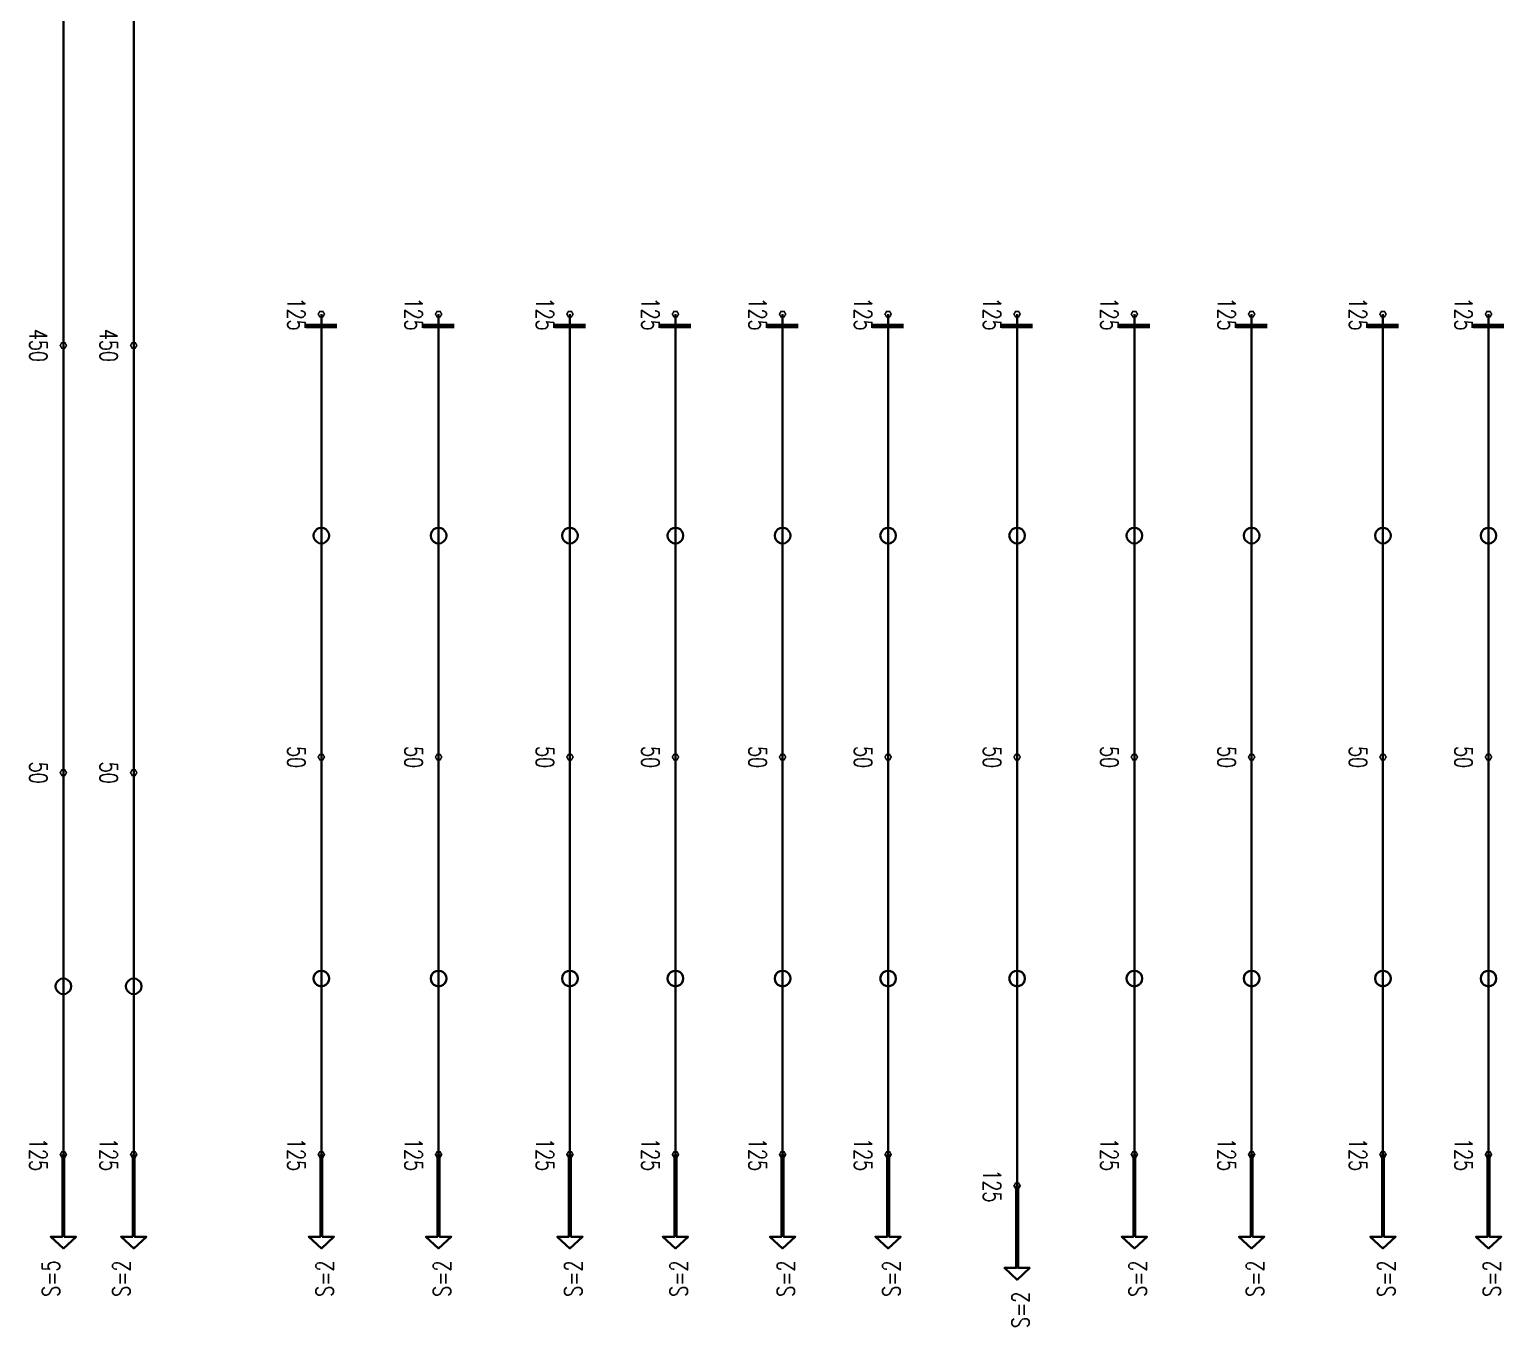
# Model space of a CAD drawing. Header units: millimetres. Extents: x 125183 to 591045, y -24154 to 44743.
# Drawn here: x 516568 to 535460, y 6652 to 23240 of the extents above; entities that cross this region are included whole.
import ezdxf

# ---------------------------------------------------------------- set-up
doc = ezdxf.new("R2010")
doc.units = ezdxf.units.MM
doc.layers.add('Current_plane_Column', color=7, linetype='Continuous', true_color=0x4b00ff)
doc.layers.add('NDC_S-ANNO', color=7, linetype='Continuous', lineweight=20)
doc.layers.add('NDC_S-TENDON', color=6, linetype='Continuous', lineweight=35)
doc.styles.add('NDC_ANNO', font='', dxfattribs={"width": 0.8})
doc.styles.get('NDC_ANNO').set_extended_font_data('Dotum')

# ---------------------------------------------------------------- blocks, each defined once
blk = doc.blocks.new('TDY')
at = {"layer": 'NDC_S-TENDON', "linetype": 'Continuous'}
for points, elevation in [([(11590, 10100, 20, 20, 0), (11570, 10134, 20, 20, 0), (11530, 10134, 20, 20, 0), (11510, 10100, 20, 20, 0), (11530, 10065, 20, 20, 0), (11570, 10065, 20, 20, 0)], 2920), ([(11590, 10100, 20, 20, 0), (11570, 10134, 20, 20, 0), (11530, 10134, 20, 20, 0), (11510, 10100, 20, 20, 0), (11530, 10065, 20, 20, 0), (11570, 10065, 20, 20, 0)], 2920), ([(13090, 10100, 20, 20, 0), (13070, 10134, 20, 20, 0), (13030, 10134, 20, 20, 0), (13010, 10100, 20, 20, 0), (13030, 10065, 20, 20, 0), (13070, 10065, 20, 20, 0)], 2925), ([(13090, 10100, 20, 20, 0), (13070, 10134, 20, 20, 0), (13030, 10134, 20, 20, 0), (13010, 10100, 20, 20, 0), (13030, 10065, 20, 20, 0), (13070, 10065, 20, 20, 0)], 2925), ([(14770, 10100, 20, 20, 0), (14750, 10134, 20, 20, 0), (14710, 10134, 20, 20, 0), (14690, 10100, 20, 20, 0), (14710, 10065, 20, 20, 0), (14750, 10065, 20, 20, 0)], 2875), ([(14770, 10100, 20, 20, 0), (14750, 10134, 20, 20, 0), (14710, 10134, 20, 20, 0), (14690, 10100, 20, 20, 0), (14710, 10065, 20, 20, 0), (14750, 10065, 20, 20, 0)], 2875), ([(16120, 10100, 20, 20, 0), (16100, 10134, 20, 20, 0), (16060, 10134, 20, 20, 0), (16040, 10100, 20, 20, 0), (16060, 10065, 20, 20, 0), (16100, 10065, 20, 20, 0)], 2875), ([(16120, 10100, 20, 20, 0), (16100, 10134, 20, 20, 0), (16060, 10134, 20, 20, 0), (16040, 10100, 20, 20, 0), (16060, 10065, 20, 20, 0), (16100, 10065, 20, 20, 0)], 2875), ([(17490, 10100, 20, 20, 0), (17470, 10134, 20, 20, 0), (17430, 10134, 20, 20, 0), (17410, 10100, 20, 20, 0), (17430, 10065, 20, 20, 0), (17470, 10065, 20, 20, 0)], 2875), ([(17490, 10100, 20, 20, 0), (17470, 10134, 20, 20, 0), (17430, 10134, 20, 20, 0), (17410, 10100, 20, 20, 0), (17430, 10065, 20, 20, 0), (17470, 10065, 20, 20, 0)], 2875), ([(18840, 10100, 20, 20, 0), (18820, 10134, 20, 20, 0), (18780, 10134, 20, 20, 0), (18760, 10100, 20, 20, 0), (18780, 10065, 20, 20, 0), (18820, 10065, 20, 20, 0)], 2875), ([(18840, 10100, 20, 20, 0), (18820, 10134, 20, 20, 0), (18780, 10134, 20, 20, 0), (18760, 10100, 20, 20, 0), (18780, 10065, 20, 20, 0), (18820, 10065, 20, 20, 0)], 2875), ([(20490, 10100, 20, 20, 0), (20470, 10134, 20, 20, 0), (20430, 10134, 20, 20, 0), (20410, 10100, 20, 20, 0), (20430, 10065, 20, 20, 0), (20470, 10065, 20, 20, 0)], 2875), ([(20490, 10100, 20, 20, 0), (20470, 10134, 20, 20, 0), (20430, 10134, 20, 20, 0), (20410, 10100, 20, 20, 0), (20430, 10065, 20, 20, 0), (20470, 10065, 20, 20, 0)], 2875), ([(21990, 10100, 20, 20, 0), (21970, 10134, 20, 20, 0), (21930, 10134, 20, 20, 0), (21910, 10100, 20, 20, 0), (21930, 10065, 20, 20, 0), (21970, 10065, 20, 20, 0)], 2920), ([(21990, 10100, 20, 20, 0), (21970, 10134, 20, 20, 0), (21930, 10134, 20, 20, 0), (21910, 10100, 20, 20, 0), (21930, 10065, 20, 20, 0), (21970, 10065, 20, 20, 0)], 2920), ([(23490, 10100, 20, 20, 0), (23470, 10134, 20, 20, 0), (23430, 10134, 20, 20, 0), (23410, 10100, 20, 20, 0), (23430, 10065, 20, 20, 0), (23470, 10065, 20, 20, 0)], 2925), ([(23490, 10100, 20, 20, 0), (23470, 10134, 20, 20, 0), (23430, 10134, 20, 20, 0), (23410, 10100, 20, 20, 0), (23430, 10065, 20, 20, 0), (23470, 10065, 20, 20, 0)], 2925), ([(25170, 10100, 20, 20, 0), (25150, 10134, 20, 20, 0), (25110, 10134, 20, 20, 0), (25090, 10100, 20, 20, 0), (25110, 10065, 20, 20, 0), (25150, 10065, 20, 20, 0)], 2875), ([(25170, 10100, 20, 20, 0), (25150, 10134, 20, 20, 0), (25110, 10134, 20, 20, 0), (25090, 10100, 20, 20, 0), (25110, 10065, 20, 20, 0), (25150, 10065, 20, 20, 0)], 2875), ([(26520, 10100, 20, 20, 0), (26500, 10134, 20, 20, 0), (26460, 10134, 20, 20, 0), (26440, 10100, 20, 20, 0), (26460, 10065, 20, 20, 0), (26500, 10065, 20, 20, 0)], 2875), ([(26520, 10100, 20, 20, 0), (26500, 10134, 20, 20, 0), (26460, 10134, 20, 20, 0), (26440, 10100, 20, 20, 0), (26460, 10065, 20, 20, 0), (26500, 10065, 20, 20, 0)], 2875), ([(8290, 9700, 20, 20, 0), (8270, 9735, 20, 20, 0), (8230, 9735, 20, 20, 0), (8210, 9700, 20, 20, 0), (8230, 9665, 20, 20, 0), (8270, 9665, 20, 20, 0)], 138), ([(8290, 9700, 20, 20, 0), (8270, 9735, 20, 20, 0), (8230, 9735, 20, 20, 0), (8210, 9700, 20, 20, 0), (8230, 9665, 20, 20, 0), (8270, 9665, 20, 20, 0)], 138), ([(8290, 9700, 20, 20, 0), (8270, 9735, 20, 20, 0), (8230, 9735, 20, 20, 0), (8210, 9700, 20, 20, 0), (8230, 9665, 20, 20, 0), (8270, 9665, 20, 20, 0)], 138), ([(8290, 9700, 20, 20, 0), (8270, 9735, 20, 20, 0), (8230, 9735, 20, 20, 0), (8210, 9700, 20, 20, 0), (8230, 9665, 20, 20, 0), (8270, 9665, 20, 20, 0)], 138), ([(9190, 9700, 20, 20, 0), (9170, 9735, 20, 20, 0), (9130, 9735, 20, 20, 0), (9110, 9700, 20, 20, 0), (9130, 9665, 20, 20, 0), (9170, 9665, 20, 20, 0)], 138), ([(9190, 9700, 20, 20, 0), (9170, 9735, 20, 20, 0), (9130, 9735, 20, 20, 0), (9110, 9700, 20, 20, 0), (9130, 9665, 20, 20, 0), (9170, 9665, 20, 20, 0)], 138), ([(9190, 9700, 20, 20, 0), (9170, 9735, 20, 20, 0), (9130, 9735, 20, 20, 0), (9110, 9700, 20, 20, 0), (9130, 9665, 20, 20, 0), (9170, 9665, 20, 20, 0)], 138), ([(9190, 9700, 20, 20, 0), (9170, 9735, 20, 20, 0), (9130, 9735, 20, 20, 0), (9110, 9700, 20, 20, 0), (9130, 9665, 20, 20, 0), (9170, 9665, 20, 20, 0)], 138), ([(11590, 4435, 20, 20, 0), (11570, 4469, 20, 20, 0), (11530, 4469, 20, 20, 0), (11510, 4435, 20, 20, 0), (11530, 4400, 20, 20, 0), (11570, 4400, 20, 20, 0)], 2845), ([(11590, 4435, 20, 20, 0), (11570, 4469, 20, 20, 0), (11530, 4469, 20, 20, 0), (11510, 4435, 20, 20, 0), (11530, 4400, 20, 20, 0), (11570, 4400, 20, 20, 0)], 2845), ([(13090, 4435, 20, 20, 0), (13070, 4469, 20, 20, 0), (13030, 4469, 20, 20, 0), (13010, 4435, 20, 20, 0), (13030, 4400, 20, 20, 0), (13070, 4400, 20, 20, 0)], 2850), ([(13090, 4435, 20, 20, 0), (13070, 4469, 20, 20, 0), (13030, 4469, 20, 20, 0), (13010, 4435, 20, 20, 0), (13030, 4400, 20, 20, 0), (13070, 4400, 20, 20, 0)], 2850), ([(14770, 4435, 20, 20, 0), (14750, 4469, 20, 20, 0), (14710, 4469, 20, 20, 0), (14690, 4435, 20, 20, 0), (14710, 4400, 20, 20, 0), (14750, 4400, 20, 20, 0)], 2800), ([(14770, 4435, 20, 20, 0), (14750, 4469, 20, 20, 0), (14710, 4469, 20, 20, 0), (14690, 4435, 20, 20, 0), (14710, 4400, 20, 20, 0), (14750, 4400, 20, 20, 0)], 2800), ([(16120, 4435, 20, 20, 0), (16100, 4469, 20, 20, 0), (16060, 4469, 20, 20, 0), (16040, 4435, 20, 20, 0), (16060, 4400, 20, 20, 0), (16100, 4400, 20, 20, 0)], 2800), ([(16120, 4435, 20, 20, 0), (16100, 4469, 20, 20, 0), (16060, 4469, 20, 20, 0), (16040, 4435, 20, 20, 0), (16060, 4400, 20, 20, 0), (16100, 4400, 20, 20, 0)], 2800), ([(17490, 4435, 20, 20, 0), (17470, 4469, 20, 20, 0), (17430, 4469, 20, 20, 0), (17410, 4435, 20, 20, 0), (17430, 4400, 20, 20, 0), (17470, 4400, 20, 20, 0)], 2800), ([(17490, 4435, 20, 20, 0), (17470, 4469, 20, 20, 0), (17430, 4469, 20, 20, 0), (17410, 4435, 20, 20, 0), (17430, 4400, 20, 20, 0), (17470, 4400, 20, 20, 0)], 2800), ([(18840, 4435, 20, 20, 0), (18820, 4469, 20, 20, 0), (18780, 4469, 20, 20, 0), (18760, 4435, 20, 20, 0), (18780, 4400, 20, 20, 0), (18820, 4400, 20, 20, 0)], 2800), ([(18840, 4435, 20, 20, 0), (18820, 4469, 20, 20, 0), (18780, 4469, 20, 20, 0), (18760, 4435, 20, 20, 0), (18780, 4400, 20, 20, 0), (18820, 4400, 20, 20, 0)], 2800), ([(20490, 4435, 20, 20, 0), (20470, 4469, 20, 20, 0), (20430, 4469, 20, 20, 0), (20410, 4435, 20, 20, 0), (20430, 4400, 20, 20, 0), (20470, 4400, 20, 20, 0)], 2800), ([(20490, 4435, 20, 20, 0), (20470, 4469, 20, 20, 0), (20430, 4469, 20, 20, 0), (20410, 4435, 20, 20, 0), (20430, 4400, 20, 20, 0), (20470, 4400, 20, 20, 0)], 2800), ([(21990, 4435, 20, 20, 0), (21970, 4469, 20, 20, 0), (21930, 4469, 20, 20, 0), (21910, 4435, 20, 20, 0), (21930, 4400, 20, 20, 0), (21970, 4400, 20, 20, 0)], 2845), ([(21990, 4435, 20, 20, 0), (21970, 4469, 20, 20, 0), (21930, 4469, 20, 20, 0), (21910, 4435, 20, 20, 0), (21930, 4400, 20, 20, 0), (21970, 4400, 20, 20, 0)], 2845), ([(23490, 4435, 20, 20, 0), (23470, 4469, 20, 20, 0), (23430, 4469, 20, 20, 0), (23410, 4435, 20, 20, 0), (23430, 4400, 20, 20, 0), (23470, 4400, 20, 20, 0)], 2850), ([(23490, 4435, 20, 20, 0), (23470, 4469, 20, 20, 0), (23430, 4469, 20, 20, 0), (23410, 4435, 20, 20, 0), (23430, 4400, 20, 20, 0), (23470, 4400, 20, 20, 0)], 2850), ([(25170, 4435, 20, 20, 0), (25150, 4469, 20, 20, 0), (25110, 4469, 20, 20, 0), (25090, 4435, 20, 20, 0), (25110, 4400, 20, 20, 0), (25150, 4400, 20, 20, 0)], 2800), ([(25170, 4435, 20, 20, 0), (25150, 4469, 20, 20, 0), (25110, 4469, 20, 20, 0), (25090, 4435, 20, 20, 0), (25110, 4400, 20, 20, 0), (25150, 4400, 20, 20, 0)], 2800), ([(26520, 4435, 20, 20, 0), (26500, 4469, 20, 20, 0), (26460, 4469, 20, 20, 0), (26440, 4435, 20, 20, 0), (26460, 4400, 20, 20, 0), (26500, 4400, 20, 20, 0)], 2800), ([(26520, 4435, 20, 20, 0), (26500, 4469, 20, 20, 0), (26460, 4469, 20, 20, 0), (26440, 4435, 20, 20, 0), (26460, 4400, 20, 20, 0), (26500, 4400, 20, 20, 0)], 2800), ([(8290, 4235, 20, 20, 0), (8270, 4270, 20, 20, 0), (8230, 4270, 20, 20, 0), (8210, 4235, 20, 20, 0), (8230, 4200, 20, 20, 0), (8270, 4200, 20, 20, 0)], -12), ([(8290, 4235, 20, 20, 0), (8270, 4270, 20, 20, 0), (8230, 4270, 20, 20, 0), (8210, 4235, 20, 20, 0), (8230, 4200, 20, 20, 0), (8270, 4200, 20, 20, 0)], -12), ([(9190, 4235, 20, 20, 0), (9170, 4270, 20, 20, 0), (9130, 4270, 20, 20, 0), (9110, 4235, 20, 20, 0), (9130, 4200, 20, 20, 0), (9170, 4200, 20, 20, 0)], -12), ([(9190, 4235, 20, 20, 0), (9170, 4270, 20, 20, 0), (9130, 4270, 20, 20, 0), (9110, 4235, 20, 20, 0), (9130, 4200, 20, 20, 0), (9170, 4200, 20, 20, 0)], -12), ([(8290, -650, 20, 20, 0), (8270, -615, 20, 20, 0), (8230, -615, 20, 20, 0), (8210, -650, 20, 20, 0), (8230, -685, 20, 20, 0), (8270, -685, 20, 20, 0)], 63), ([(8290, -650, 20, 20, 0), (8270, -615, 20, 20, 0), (8230, -615, 20, 20, 0), (8210, -650, 20, 20, 0), (8230, -685, 20, 20, 0), (8270, -685, 20, 20, 0)], 63), ([(9190, -650, 20, 20, 0), (9170, -615, 20, 20, 0), (9130, -615, 20, 20, 0), (9110, -650, 20, 20, 0), (9130, -685, 20, 20, 0), (9170, -685, 20, 20, 0)], 63), ([(9190, -650, 20, 20, 0), (9170, -615, 20, 20, 0), (9130, -615, 20, 20, 0), (9110, -650, 20, 20, 0), (9130, -685, 20, 20, 0), (9170, -685, 20, 20, 0)], 63), ([(11590, -650, 20, 20, 0), (11570, -615, 20, 20, 0), (11530, -615, 20, 20, 0), (11510, -650, 20, 20, 0), (11530, -685, 20, 20, 0), (11570, -685, 20, 20, 0)], 2920), ([(11590, -650, 20, 20, 0), (11570, -615, 20, 20, 0), (11530, -615, 20, 20, 0), (11510, -650, 20, 20, 0), (11530, -685, 20, 20, 0), (11570, -685, 20, 20, 0)], 2920), ([(13090, -650, 20, 20, 0), (13070, -615, 20, 20, 0), (13030, -615, 20, 20, 0), (13010, -650, 20, 20, 0), (13030, -685, 20, 20, 0), (13070, -685, 20, 20, 0)], 2925), ([(13090, -650, 20, 20, 0), (13070, -615, 20, 20, 0), (13030, -615, 20, 20, 0), (13010, -650, 20, 20, 0), (13030, -685, 20, 20, 0), (13070, -685, 20, 20, 0)], 2925), ([(14770, -650, 20, 20, 0), (14750, -615, 20, 20, 0), (14710, -615, 20, 20, 0), (14690, -650, 20, 20, 0), (14710, -685, 20, 20, 0), (14750, -685, 20, 20, 0)], 2875), ([(14770, -650, 20, 20, 0), (14750, -615, 20, 20, 0), (14710, -615, 20, 20, 0), (14690, -650, 20, 20, 0), (14710, -685, 20, 20, 0), (14750, -685, 20, 20, 0)], 2875), ([(16120, -650, 20, 20, 0), (16100, -615, 20, 20, 0), (16060, -615, 20, 20, 0), (16040, -650, 20, 20, 0), (16060, -685, 20, 20, 0), (16100, -685, 20, 20, 0)], 2875), ([(16120, -650, 20, 20, 0), (16100, -615, 20, 20, 0), (16060, -615, 20, 20, 0), (16040, -650, 20, 20, 0), (16060, -685, 20, 20, 0), (16100, -685, 20, 20, 0)], 2875), ([(17490, -650, 20, 20, 0), (17470, -615, 20, 20, 0), (17430, -615, 20, 20, 0), (17410, -650, 20, 20, 0), (17430, -685, 20, 20, 0), (17470, -685, 20, 20, 0)], 2875), ([(17490, -650, 20, 20, 0), (17470, -615, 20, 20, 0), (17430, -615, 20, 20, 0), (17410, -650, 20, 20, 0), (17430, -685, 20, 20, 0), (17470, -685, 20, 20, 0)], 2875), ([(18840, -650, 20, 20, 0), (18820, -615, 20, 20, 0), (18780, -615, 20, 20, 0), (18760, -650, 20, 20, 0), (18780, -685, 20, 20, 0), (18820, -685, 20, 20, 0)], 2875), ([(18840, -650, 20, 20, 0), (18820, -615, 20, 20, 0), (18780, -615, 20, 20, 0), (18760, -650, 20, 20, 0), (18780, -685, 20, 20, 0), (18820, -685, 20, 20, 0)], 2875), ([(21990, -650, 20, 20, 0), (21970, -615, 20, 20, 0), (21930, -615, 20, 20, 0), (21910, -650, 20, 20, 0), (21930, -685, 20, 20, 0), (21970, -685, 20, 20, 0)], 2920), ([(21990, -650, 20, 20, 0), (21970, -615, 20, 20, 0), (21930, -615, 20, 20, 0), (21910, -650, 20, 20, 0), (21930, -685, 20, 20, 0), (21970, -685, 20, 20, 0)], 2920), ([(23490, -650, 20, 20, 0), (23470, -615, 20, 20, 0), (23430, -615, 20, 20, 0), (23410, -650, 20, 20, 0), (23430, -685, 20, 20, 0), (23470, -685, 20, 20, 0)], 2925), ([(23490, -650, 20, 20, 0), (23470, -615, 20, 20, 0), (23430, -615, 20, 20, 0), (23410, -650, 20, 20, 0), (23430, -685, 20, 20, 0), (23470, -685, 20, 20, 0)], 2925), ([(25170, -650, 20, 20, 0), (25150, -615, 20, 20, 0), (25110, -615, 20, 20, 0), (25090, -650, 20, 20, 0), (25110, -685, 20, 20, 0), (25150, -685, 20, 20, 0)], 2875), ([(25170, -650, 20, 20, 0), (25150, -615, 20, 20, 0), (25110, -615, 20, 20, 0), (25090, -650, 20, 20, 0), (25110, -685, 20, 20, 0), (25150, -685, 20, 20, 0)], 2875), ([(26520, -650, 20, 20, 0), (26500, -615, 20, 20, 0), (26460, -615, 20, 20, 0), (26440, -650, 20, 20, 0), (26460, -685, 20, 20, 0), (26500, -685, 20, 20, 0)], 2875), ([(26520, -650, 20, 20, 0), (26500, -615, 20, 20, 0), (26460, -615, 20, 20, 0), (26440, -650, 20, 20, 0), (26460, -685, 20, 20, 0), (26500, -685, 20, 20, 0)], 2875), ([(20490, -1050, 20, 20, 0), (20470, -1015, 20, 20, 0), (20430, -1015, 20, 20, 0), (20410, -1050, 20, 20, 0), (20430, -1085, 20, 20, 0), (20470, -1085, 20, 20, 0)], 2875), ([(20490, -1050, 20, 20, 0), (20470, -1015, 20, 20, 0), (20430, -1015, 20, 20, 0), (20410, -1050, 20, 20, 0), (20430, -1085, 20, 20, 0), (20470, -1085, 20, 20, 0)], 2875)]:
    blk.add_lwpolyline(points, format="xyseb", close=True, dxfattribs=dict(at, elevation=elevation))
for points, elevation in [([(11750, 9950, 60, 60, 0), (11350, 9950, 60, 60, 0)], 2920), ([(13250, 9950, 60, 60, 0), (12850, 9950, 60, 60, 0)], 2925), ([(14930, 9950, 60, 60, 0), (14530, 9950, 60, 60, 0)], 2875), ([(16280, 9950, 60, 60, 0), (15880, 9950, 60, 60, 0)], 2875), ([(17650, 9950, 60, 60, 0), (17250, 9950, 60, 60, 0)], 2875), ([(19000, 9950, 60, 60, 0), (18600, 9950, 60, 60, 0)], 2875), ([(20650, 9950, 60, 60, 0), (20250, 9950, 60, 60, 0)], 2875), ([(22150, 9950, 60, 60, 0), (21750, 9950, 60, 60, 0)], 2920), ([(23650, 9950, 60, 60, 0), (23250, 9950, 60, 60, 0)], 2925), ([(25330, 9950, 60, 60, 0), (24930, 9950, 60, 60, 0)], 2875), ([(26680, 9950, 60, 60, 0), (26280, 9950, 60, 60, 0)], 2875)]:
    blk.add_lwpolyline(points, format="xyseb", dxfattribs=dict(at, elevation=elevation))
for points, elevation in [([(11550, 7167), (11581, 7172), (11609, 7186), (11631, 7208), (11645, 7236), (11650, 7267), (11645, 7298), (11631, 7326), (11609, 7348), (11581, 7362), (11550, 7367), (11519, 7362), (11491, 7348), (11469, 7326), (11455, 7298), (11450, 7267), (11455, 7236), (11469, 7208), (11491, 7186), (11519, 7172), (11550, 7167)], 2877), ([(13050, 7167), (13081, 7172), (13109, 7186), (13131, 7208), (13145, 7236), (13150, 7267), (13145, 7298), (13131, 7326), (13109, 7348), (13081, 7362), (13050, 7367), (13019, 7362), (12991, 7348), (12969, 7326), (12955, 7298), (12950, 7267), (12955, 7236), (12969, 7208), (12991, 7186), (13019, 7172), (13050, 7167)], 2882), ([(14730, 7167), (14760, 7172), (14788, 7186), (14810, 7208), (14825, 7236), (14830, 7267), (14825, 7298), (14810, 7326), (14788, 7348), (14760, 7362), (14730, 7367), (14699, 7362), (14671, 7348), (14649, 7326), (14634, 7298), (14630, 7267), (14634, 7236), (14649, 7208), (14671, 7186), (14699, 7172), (14730, 7167)], 2832), ([(16080, 7167), (16110, 7172), (16138, 7186), (16160, 7208), (16175, 7236), (16180, 7267), (16175, 7298), (16160, 7326), (16138, 7348), (16110, 7362), (16080, 7367), (16049, 7362), (16021, 7348), (15999, 7326), (15984, 7298), (15980, 7267), (15984, 7236), (15999, 7208), (16021, 7186), (16049, 7172), (16080, 7167)], 2832), ([(17450, 7167), (17481, 7172), (17509, 7186), (17531, 7208), (17545, 7236), (17550, 7267), (17545, 7298), (17531, 7326), (17509, 7348), (17481, 7362), (17450, 7367), (17419, 7362), (17391, 7348), (17369, 7326), (17355, 7298), (17350, 7267), (17355, 7236), (17369, 7208), (17391, 7186), (17419, 7172), (17450, 7167)], 2832), ([(18800, 7167), (18831, 7172), (18859, 7186), (18881, 7208), (18895, 7236), (18900, 7267), (18895, 7298), (18881, 7326), (18859, 7348), (18831, 7362), (18800, 7367), (18769, 7362), (18741, 7348), (18719, 7326), (18705, 7298), (18700, 7267), (18705, 7236), (18719, 7208), (18741, 7186), (18769, 7172), (18800, 7167)], 2832), ([(20450, 7167), (20481, 7172), (20509, 7186), (20531, 7208), (20545, 7236), (20550, 7267), (20545, 7298), (20531, 7326), (20509, 7348), (20481, 7362), (20450, 7367), (20419, 7362), (20391, 7348), (20369, 7326), (20355, 7298), (20350, 7267), (20355, 7236), (20369, 7208), (20391, 7186), (20419, 7172), (20450, 7167)], 2832), ([(21950, 7167), (21981, 7172), (22009, 7186), (22031, 7208), (22045, 7236), (22050, 7267), (22045, 7298), (22031, 7326), (22009, 7348), (21981, 7362), (21950, 7367), (21919, 7362), (21891, 7348), (21869, 7326), (21855, 7298), (21850, 7267), (21855, 7236), (21869, 7208), (21891, 7186), (21919, 7172), (21950, 7167)], 2877), ([(23450, 7167), (23481, 7172), (23509, 7186), (23531, 7208), (23545, 7236), (23550, 7267), (23545, 7298), (23531, 7326), (23509, 7348), (23481, 7362), (23450, 7367), (23419, 7362), (23391, 7348), (23369, 7326), (23355, 7298), (23350, 7267), (23355, 7236), (23369, 7208), (23391, 7186), (23419, 7172), (23450, 7167)], 2882), ([(25130, 7167), (25160, 7172), (25188, 7186), (25210, 7208), (25225, 7236), (25230, 7267), (25225, 7298), (25210, 7326), (25188, 7348), (25160, 7362), (25130, 7367), (25099, 7362), (25071, 7348), (25049, 7326), (25034, 7298), (25030, 7267), (25034, 7236), (25049, 7208), (25071, 7186), (25099, 7172), (25130, 7167)], 2832), ([(26480, 7167), (26510, 7172), (26538, 7186), (26560, 7208), (26575, 7236), (26580, 7267), (26575, 7298), (26560, 7326), (26538, 7348), (26510, 7362), (26480, 7367), (26449, 7362), (26421, 7348), (26399, 7326), (26384, 7298), (26380, 7267), (26384, 7236), (26399, 7208), (26421, 7186), (26449, 7172), (26480, 7167)], 2832), ([(11550, 1502), (11581, 1507), (11609, 1521), (11631, 1543), (11645, 1571), (11650, 1602), (11645, 1633), (11631, 1661), (11609, 1683), (11581, 1697), (11550, 1702), (11519, 1697), (11491, 1683), (11469, 1661), (11455, 1633), (11450, 1602), (11455, 1571), (11469, 1543), (11491, 1521), (11519, 1507), (11550, 1502)], 2877), ([(13050, 1502), (13081, 1507), (13109, 1521), (13131, 1543), (13145, 1571), (13150, 1602), (13145, 1633), (13131, 1661), (13109, 1683), (13081, 1697), (13050, 1702), (13019, 1697), (12991, 1683), (12969, 1661), (12955, 1633), (12950, 1602), (12955, 1571), (12969, 1543), (12991, 1521), (13019, 1507), (13050, 1502)], 2882), ([(14730, 1502), (14760, 1507), (14788, 1521), (14810, 1543), (14825, 1571), (14830, 1602), (14825, 1633), (14810, 1661), (14788, 1683), (14760, 1697), (14730, 1702), (14699, 1697), (14671, 1683), (14649, 1661), (14634, 1633), (14630, 1602), (14634, 1571), (14649, 1543), (14671, 1521), (14699, 1507), (14730, 1502)], 2832), ([(16080, 1502), (16110, 1507), (16138, 1521), (16160, 1543), (16175, 1571), (16180, 1602), (16175, 1633), (16160, 1661), (16138, 1683), (16110, 1697), (16080, 1702), (16049, 1697), (16021, 1683), (15999, 1661), (15984, 1633), (15980, 1602), (15984, 1571), (15999, 1543), (16021, 1521), (16049, 1507), (16080, 1502)], 2832), ([(17450, 1502), (17481, 1507), (17509, 1521), (17531, 1543), (17545, 1571), (17550, 1602), (17545, 1633), (17531, 1661), (17509, 1683), (17481, 1697), (17450, 1702), (17419, 1697), (17391, 1683), (17369, 1661), (17355, 1633), (17350, 1602), (17355, 1571), (17369, 1543), (17391, 1521), (17419, 1507), (17450, 1502)], 2832), ([(18800, 1502), (18831, 1507), (18859, 1521), (18881, 1543), (18895, 1571), (18900, 1602), (18895, 1633), (18881, 1661), (18859, 1683), (18831, 1697), (18800, 1702), (18769, 1697), (18741, 1683), (18719, 1661), (18705, 1633), (18700, 1602), (18705, 1571), (18719, 1543), (18741, 1521), (18769, 1507), (18800, 1502)], 2832), ([(20450, 1502), (20481, 1507), (20509, 1521), (20531, 1543), (20545, 1571), (20550, 1602), (20545, 1633), (20531, 1661), (20509, 1683), (20481, 1697), (20450, 1702), (20419, 1697), (20391, 1683), (20369, 1661), (20355, 1633), (20350, 1602), (20355, 1571), (20369, 1543), (20391, 1521), (20419, 1507), (20450, 1502)], 2832), ([(21950, 1502), (21981, 1507), (22009, 1521), (22031, 1543), (22045, 1571), (22050, 1602), (22045, 1633), (22031, 1661), (22009, 1683), (21981, 1697), (21950, 1702), (21919, 1697), (21891, 1683), (21869, 1661), (21855, 1633), (21850, 1602), (21855, 1571), (21869, 1543), (21891, 1521), (21919, 1507), (21950, 1502)], 2877), ([(23450, 1502), (23481, 1507), (23509, 1521), (23531, 1543), (23545, 1571), (23550, 1602), (23545, 1633), (23531, 1661), (23509, 1683), (23481, 1697), (23450, 1702), (23419, 1697), (23391, 1683), (23369, 1661), (23355, 1633), (23350, 1602), (23355, 1571), (23369, 1543), (23391, 1521), (23419, 1507), (23450, 1502)], 2882), ([(25130, 1502), (25160, 1507), (25188, 1521), (25210, 1543), (25225, 1571), (25230, 1602), (25225, 1633), (25210, 1661), (25188, 1683), (25160, 1697), (25130, 1702), (25099, 1697), (25071, 1683), (25049, 1661), (25034, 1633), (25030, 1602), (25034, 1571), (25049, 1543), (25071, 1521), (25099, 1507), (25130, 1502)], 2832), ([(26480, 1502), (26510, 1507), (26538, 1521), (26560, 1543), (26575, 1571), (26580, 1602), (26575, 1633), (26560, 1661), (26538, 1683), (26510, 1697), (26480, 1702), (26449, 1697), (26421, 1683), (26399, 1661), (26384, 1633), (26380, 1602), (26384, 1571), (26399, 1543), (26421, 1521), (26449, 1507), (26480, 1502)], 2832), ([(8250, 1403), (8281, 1407), (8309, 1422), (8331, 1444), (8345, 1472), (8350, 1503), (8345, 1533), (8331, 1561), (8309, 1583), (8281, 1598), (8250, 1603), (8219, 1598), (8191, 1583), (8169, 1561), (8155, 1533), (8150, 1503), (8155, 1472), (8169, 1444), (8191, 1422), (8219, 1407), (8250, 1403)], 20), ([(9150, 1403), (9181, 1407), (9209, 1422), (9231, 1444), (9245, 1472), (9250, 1503), (9245, 1533), (9231, 1561), (9209, 1583), (9181, 1598), (9150, 1603), (9119, 1598), (9091, 1583), (9069, 1561), (9055, 1533), (9050, 1503), (9055, 1472), (9069, 1444), (9091, 1422), (9119, 1407), (9150, 1403)], 20), ([(8238, -650), (8238, -1700), (8088, -1700), (8250, -1850), (8412, -1700), (8262, -1700), (8262, -650)], 63), ([(9138, -650), (9138, -1700), (8988, -1700), (9150, -1850), (9312, -1700), (9162, -1700), (9162, -650)], 63), ([(11538, -650), (11538, -1700), (11388, -1700), (11550, -1850), (11712, -1700), (11562, -1700), (11562, -650)], 2920), ([(13038, -650), (13038, -1700), (12888, -1700), (13050, -1850), (13212, -1700), (13062, -1700), (13062, -650)], 2925), ([(14718, -650), (14718, -1700), (14568, -1700), (14730, -1850), (14892, -1700), (14742, -1700), (14742, -650)], 2875), ([(16068, -650), (16068, -1700), (15918, -1700), (16080, -1850), (16242, -1700), (16092, -1700), (16092, -650)], 2875), ([(17438, -650), (17438, -1700), (17288, -1700), (17450, -1850), (17612, -1700), (17462, -1700), (17462, -650)], 2875), ([(18788, -650), (18788, -1700), (18638, -1700), (18800, -1850), (18962, -1700), (18812, -1700), (18812, -650)], 2875), ([(21938, -650), (21938, -1700), (21788, -1700), (21950, -1850), (22112, -1700), (21962, -1700), (21962, -650)], 2920), ([(23438, -650), (23438, -1700), (23288, -1700), (23450, -1850), (23612, -1700), (23462, -1700), (23462, -650)], 2925), ([(25118, -650), (25118, -1700), (24968, -1700), (25130, -1850), (25292, -1700), (25142, -1700), (25142, -650)], 2875), ([(26468, -650), (26468, -1700), (26318, -1700), (26480, -1850), (26642, -1700), (26492, -1700), (26492, -650)], 2875), ([(20438, -1050), (20438, -2100), (20288, -2100), (20450, -2250), (20612, -2100), (20462, -2100), (20462, -1050)], 2875)]:
    blk.add_lwpolyline(points, close=True, dxfattribs=dict(at, elevation=elevation))
for points in [[(8250, 9700, 138), (8250, 10300, 131), (8250, 10900, 111), (8250, 11500, 78), (8250, 12400, 28), (8250, 13300, -2), (8250, 14200, -12), (8250, 15100, -2), (8250, 16000, 28), (8250, 16900, 78), (8250, 17500, 111), (8250, 18100, 131), (8250, 18700, 138)], [(9150, 9700, 138), (9150, 10300, 131), (9150, 10900, 111), (9150, 11500, 78), (9150, 12400, 28), (9150, 13300, -2), (9150, 14200, -12), (9150, 15100, -2), (9150, 16000, 28), (9150, 16900, 78), (9150, 17500, 111), (9150, 18100, 131), (9150, 18700, 138)], [(11550, -650, 0), (11550, -475, 2917), (11550, 280, 2907), (11550, 1036, 2890), (11550, 1885, 2871), (11550, 2735, 2857), (11550, 3585, 2848), (11550, 4435, 2845), (11550, 5284, 2848), (11550, 6134, 2857), (11550, 6984, 2871), (11550, 7834, 2890), (11550, 8589, 2907), (11550, 9344, 2917), (11550, 10100, 2920)], [(13050, -650, 5), (13050, -475, 2922), (13050, 280, 2912), (13050, 1036, 2895), (13050, 1885, 2876), (13050, 2735, 2862), (13050, 3585, 2853), (13050, 4435, 2850), (13050, 5284, 2853), (13050, 6134, 2862), (13050, 6984, 2876), (13050, 7834, 2895), (13050, 8589, 2912), (13050, 9344, 2922), (13050, 10100, 2925)], [(14730, -650, -45), (14730, -475, 2872), (14730, 280, 2862), (14730, 1036, 2845), (14730, 1885, 2825), (14730, 2735, 2811), (14730, 3585, 2803), (14730, 4435, 2800), (14730, 5284, 2803), (14730, 6134, 2811), (14730, 6984, 2825), (14730, 7834, 2845), (14730, 8589, 2862), (14730, 9344, 2872), (14730, 10100, 2875)], [(16080, -650, -45), (16080, -475, 2872), (16080, 280, 2862), (16080, 1036, 2845), (16080, 1885, 2825), (16080, 2735, 2811), (16080, 3585, 2803), (16080, 4435, 2800), (16080, 5284, 2803), (16080, 6134, 2811), (16080, 6984, 2825), (16080, 7834, 2845), (16080, 8589, 2862), (16080, 9344, 2872), (16080, 10100, 2875)], [(17450, -650, -45), (17450, -475, 2872), (17450, 280, 2862), (17450, 1036, 2845), (17450, 1885, 2825), (17450, 2735, 2811), (17450, 3585, 2803), (17450, 4435, 2800), (17450, 5284, 2803), (17450, 6134, 2811), (17450, 6984, 2825), (17450, 7834, 2845), (17450, 8589, 2862), (17450, 9344, 2872), (17450, 10100, 2875)], [(18800, -650, -45), (18800, -475, 2872), (18800, 280, 2862), (18800, 1036, 2845), (18800, 1885, 2825), (18800, 2735, 2811), (18800, 3585, 2803), (18800, 4435, 2800), (18800, 5284, 2803), (18800, 6134, 2811), (18800, 6984, 2825), (18800, 7834, 2845), (18800, 8589, 2862), (18800, 9344, 2872), (18800, 10100, 2875)], [(20450, -1050, 0), (20450, -475, 2872), (20450, 280, 2862), (20450, 1036, 2845), (20450, 1885, 2825), (20450, 2735, 2811), (20450, 3585, 2803), (20450, 4435, 2800), (20450, 5284, 2803), (20450, 6134, 2811), (20450, 6984, 2825), (20450, 7834, 2845), (20450, 8589, 2862), (20450, 9344, 2872), (20450, 10100, 2875)], [(21950, -650, 0), (21950, -475, 2917), (21950, 280, 2907), (21950, 1036, 2890), (21950, 1885, 2871), (21950, 2735, 2857), (21950, 3585, 2848), (21950, 4435, 2845), (21950, 5284, 2848), (21950, 6134, 2857), (21950, 6984, 2871), (21950, 7834, 2890), (21950, 8589, 2907), (21950, 9344, 2917), (21950, 10100, 2920)], [(23450, -650, 5), (23450, -475, 2922), (23450, 280, 2912), (23450, 1036, 2895), (23450, 1885, 2876), (23450, 2735, 2862), (23450, 3585, 2853), (23450, 4435, 2850), (23450, 5284, 2853), (23450, 6134, 2862), (23450, 6984, 2876), (23450, 7834, 2895), (23450, 8589, 2912), (23450, 9344, 2922), (23450, 10100, 2925)], [(25130, -650, -45), (25130, -475, 2872), (25130, 280, 2862), (25130, 1036, 2845), (25130, 1885, 2825), (25130, 2735, 2811), (25130, 3585, 2803), (25130, 4435, 2800), (25130, 5284, 2803), (25130, 6134, 2811), (25130, 6984, 2825), (25130, 7834, 2845), (25130, 8589, 2862), (25130, 9344, 2872), (25130, 10100, 2875)], [(26480, -650, -45), (26480, -475, 2872), (26480, 280, 2862), (26480, 1036, 2845), (26480, 1885, 2825), (26480, 2735, 2811), (26480, 3585, 2803), (26480, 4435, 2800), (26480, 5284, 2803), (26480, 6134, 2811), (26480, 6984, 2825), (26480, 7834, 2845), (26480, 8589, 2862), (26480, 9344, 2872), (26480, 10100, 2875)], [(8250, -650, 0), (8250, -501, 59), (8250, 227, 49), (8250, 956, 32), (8250, 2049, 8), (8250, 3142, -8), (8250, 4235, -12), (8250, 5328, -2), (8250, 6421, 28), (8250, 7514, 78), (8250, 8243, 111), (8250, 8971, 131), (8250, 9700, 138)], [(9150, -650, 0), (9150, -501, 59), (9150, 227, 49), (9150, 956, 32), (9150, 2049, 8), (9150, 3142, -8), (9150, 4235, -12), (9150, 5328, -2), (9150, 6421, 28), (9150, 7514, 78), (9150, 8243, 111), (9150, 8971, 131), (9150, 9700, 138)]]:
    blk.add_polyline3d(points, dxfattribs=at)
at = {"layer": 'NDC_S-ANNO', "linetype": 'Continuous', "char_height": 225, "attachment_point": 5, "line_spacing_factor": 0.75, "style": 'NDC_ANNO'}
for s, insert, rotation in [('\\FSTANDARD.shx;125', (11230, 10100, 2920), 270), ('\\FSTANDARD.shx;125', (12730, 10100, 2925), 270), ('\\FSTANDARD.shx;125', (14410, 10100, 2875), 270), ('\\FSTANDARD.shx;125', (15760, 10100, 2875), 270), ('\\FSTANDARD.shx;125', (17130, 10100, 2875), 270), ('\\FSTANDARD.shx;125', (18480, 10100, 2875), 270), ('\\FSTANDARD.shx;125', (20130, 10100, 2875), 270), ('\\FSTANDARD.shx;125', (21630, 10100, 2920), 270), ('\\FSTANDARD.shx;125', (23130, 10100, 2925), 270), ('\\FSTANDARD.shx;125', (24810, 10100, 2875), 270), ('\\FSTANDARD.shx;125', (26160, 10100, 2875), 270), ('\\FSTANDARD.shx;450', (7930, 9700, 138), 270), ('\\FSTANDARD.shx;450', (8830, 9700, 138), 270), ('\\FSTANDARD.shx;50', (11230, 4435, 2845), 270), ('\\FSTANDARD.shx;50', (12730, 4435, 2850), 270), ('\\FSTANDARD.shx;50', (14410, 4435, 2800), 270), ('\\FSTANDARD.shx;50', (15760, 4435, 2800), 270), ('\\FSTANDARD.shx;50', (17130, 4435, 2800), 270), ('\\FSTANDARD.shx;50', (18480, 4435, 2800), 270), ('\\FSTANDARD.shx;50', (20130, 4435, 2800), 270), ('\\FSTANDARD.shx;50', (21630, 4435, 2845), 270), ('\\FSTANDARD.shx;50', (23130, 4435, 2850), 270), ('\\FSTANDARD.shx;50', (24810, 4435, 2800), 270), ('\\FSTANDARD.shx;50', (26160, 4435, 2800), 270), ('\\FSTANDARD.shx;50', (7930, 4235, -12), 270), ('\\FSTANDARD.shx;50', (8830, 4235, -12), 270), ('\\FSTANDARD.shx;125', (7930, -650), 270), ('\\FSTANDARD.shx;125', (8830, -650), 270), ('\\FSTANDARD.shx;125', (11230, -650), 270), ('\\FSTANDARD.shx;125', (12730, -650, 5), 270), ('\\FSTANDARD.shx;125', (14410, -650, -45), 270), ('\\FSTANDARD.shx;125', (15760, -650, -45), 270), ('\\FSTANDARD.shx;125', (17130, -650, -45), 270), ('\\FSTANDARD.shx;125', (18480, -650, -45), 270), ('\\FSTANDARD.shx;125', (21630, -650), 270), ('\\FSTANDARD.shx;125', (23130, -650, 5), 270), ('\\FSTANDARD.shx;125', (24810, -650, -45), 270), ('\\FSTANDARD.shx;125', (26160, -650, -45), 270), ('\\FSTANDARD.shx;125', (20130, -1050), 270), ('{\\Fstandard|c129;S=\\Fstandard|c0;5}', (8092, -2237, 125), 90), ('\\FSTANDARD.shx;S=2', (8992, -2237, 125), 90), ('\\FSTANDARD.shx;S=2', (11593, -2237, 125), 90), ('\\FSTANDARD.shx;S=2', (13093, -2237, 130), 90), ('\\FSTANDARD.shx;S=2', (14772, -2237, 80), 90), ('\\FSTANDARD.shx;S=2', (16122, -2237, 80), 90), ('\\FSTANDARD.shx;S=2', (17492, -2237, 80), 90), ('\\FSTANDARD.shx;S=2', (18842, -2237, 80), 90), ('\\FSTANDARD.shx;S=2', (21993, -2237, 125), 90), ('\\FSTANDARD.shx;S=2', (23493, -2237, 130), 90), ('\\FSTANDARD.shx;S=2', (25172, -2237, 80), 90), ('\\FSTANDARD.shx;S=2', (26522, -2237, 80), 90), ('\\FSTANDARD.shx;S=2', (20493, -2637, 125), 90)]:
    blk.add_mtext(s, dxfattribs=dict(at, insert=insert, rotation=rotation))

msp = doc.modelspace()

# ---------------------------------------------------------------- block references
at = {"layer": 'Current_plane_Column'}
msp.add_blockref('TDY', (508750, 9500), dxfattribs=at)

doc.saveas('drawing.dxf')
